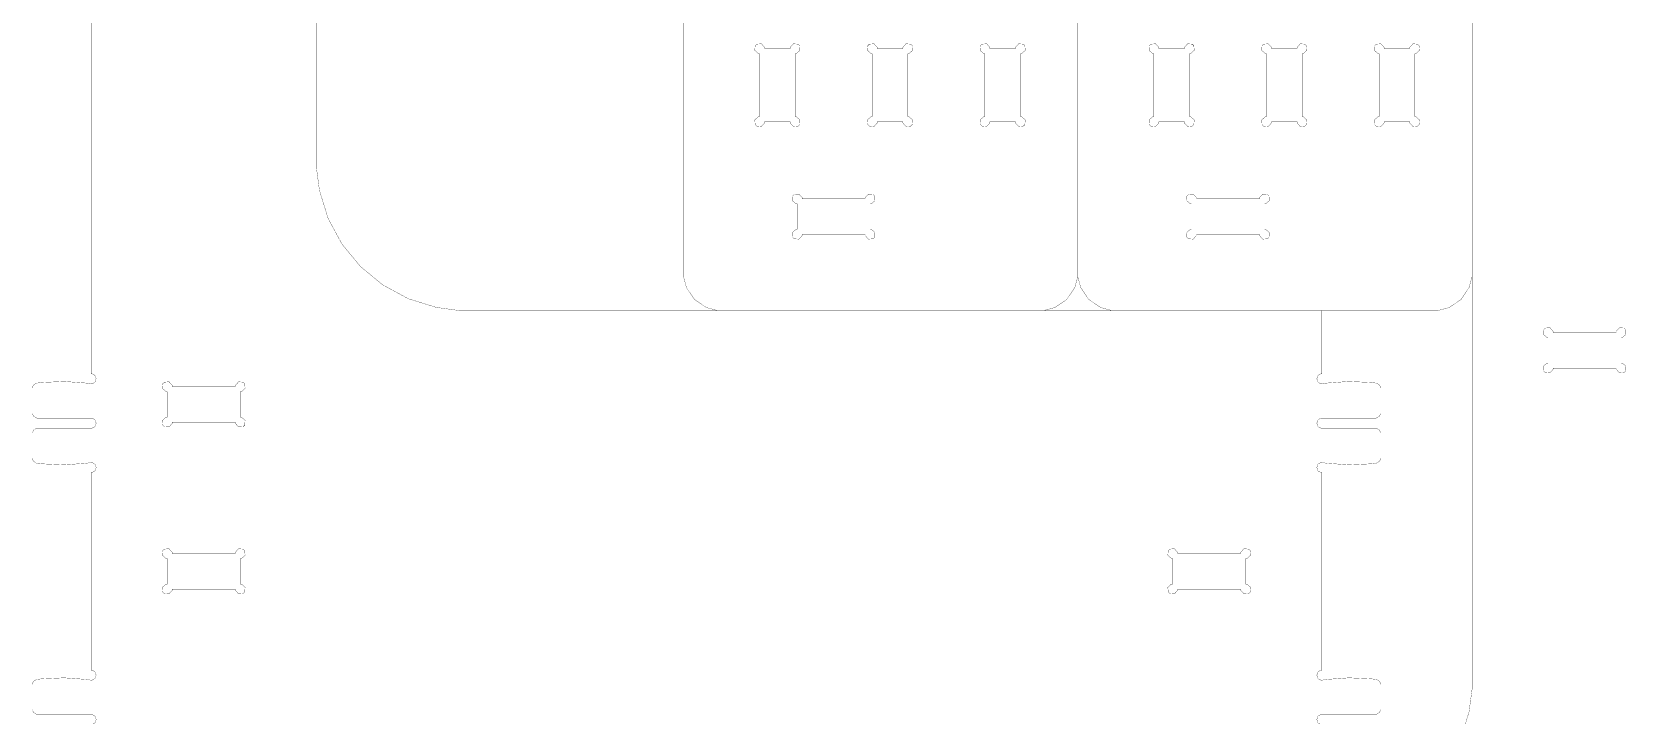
# Model space of a CAD drawing. Extents: x 0.1 to 11.9, y 0.1 to 11.9.
# Drawn here: x 0.07 to 5.37, y 6.04 to 8.31 of the extents above; entities that cross this region are included whole.
import ezdxf

# ---------------------------------------------------------------- set-up
doc = ezdxf.new("R2010")
doc.units = 0
doc.layers.get('0').update_dxf_attribs({"linetype": 'CONTINUOUS'})

msp = doc.modelspace()

# ---------------------------------------------------------------- linework, layer by layer
at = {"color": 1, "const_width": 0.00084}
for points in [[(1.01421, 7.88444), (1.01421, 11.411)], [(4.86117, 6.14811), (4.86117, 9.67464)], [(2.23617, 9.63444), (2.23617, 7.50944)], [(3.54867, 9.63444), (3.54867, 7.50944)], [(0.264214, 8.82389), (0.264214, 7.17378)], [(2.50586, 8.25646), (2.50586, 8.26036), (2.4955, 8.27197), (2.47987, 8.27094), (2.47726, 8.26828), (2.47461, 8.26568), (2.47364, 8.25011), (2.48525, 8.23975), (2.48915, 8.23975)], [(2.48915, 8.02914), (2.48915, 8.23975)], [(2.59147, 8.25646), (2.50586, 8.25646)], [(2.60824, 8.23975), (2.61208, 8.23975), (2.62364, 8.25011), (2.62267, 8.26568), (2.62007, 8.26828), (2.6174, 8.27094), (2.60178, 8.27197), (2.59147, 8.26036), (2.59147, 8.25646)], [(2.60824, 8.02914), (2.60824, 8.23975)], [(2.88086, 8.25646), (2.88086, 8.26036), (2.8705, 8.27197), (2.85487, 8.27094), (2.85226, 8.26828), (2.84961, 8.26568), (2.84864, 8.25011), (2.86025, 8.23975), (2.86415, 8.23975)], [(2.86415, 8.02914), (2.86415, 8.23975)], [(2.96647, 8.25646), (2.88086, 8.25646)], [(2.98324, 8.23975), (2.98708, 8.23975), (2.99864, 8.25011), (2.99767, 8.26568), (2.99507, 8.26828), (2.9924, 8.27094), (2.97678, 8.27197), (2.96647, 8.26036), (2.96647, 8.25646)], [(2.98324, 8.02914), (2.98324, 8.23975)], [(3.25586, 8.25646), (3.25586, 8.26036), (3.2455, 8.27197), (3.22987, 8.27094), (3.22726, 8.26828), (3.22461, 8.26568), (3.22364, 8.25011), (3.23525, 8.23975), (3.23915, 8.23975)], [(3.23915, 8.02914), (3.23915, 8.23975)], [(3.34147, 8.25646), (3.25586, 8.25646)], [(3.35824, 8.23975), (3.36208, 8.23975), (3.37364, 8.25011), (3.37267, 8.26568), (3.37007, 8.26828), (3.3674, 8.27094), (3.35178, 8.27197), (3.34147, 8.26036), (3.34147, 8.25646)], [(3.35824, 8.02914), (3.35824, 8.23975)], [(3.81836, 8.25646), (3.81836, 8.26036), (3.808, 8.27197), (3.79237, 8.27094), (3.78976, 8.26828), (3.78711, 8.26568), (3.78614, 8.25011), (3.79775, 8.23975), (3.80165, 8.23975)], [(3.80165, 8.02914), (3.80165, 8.23975)], [(3.90397, 8.25646), (3.81836, 8.25646)], [(3.92074, 8.23975), (3.92458, 8.23975), (3.93614, 8.25011), (3.93517, 8.26568), (3.93257, 8.26828), (3.9299, 8.27094), (3.91428, 8.27197), (3.90397, 8.26036), (3.90397, 8.25646)], [(3.92074, 8.02914), (3.92074, 8.23975)], [(4.19336, 8.25646), (4.19336, 8.26036), (4.183, 8.27197), (4.16737, 8.27094), (4.16476, 8.26828), (4.16211, 8.26568), (4.16114, 8.25011), (4.17275, 8.23975), (4.17665, 8.23975)], [(4.17665, 8.02914), (4.17665, 8.23975)], [(4.27897, 8.25646), (4.19336, 8.25646)], [(4.29574, 8.23975), (4.29958, 8.23975), (4.31114, 8.25011), (4.31017, 8.26568), (4.30757, 8.26828), (4.3049, 8.27094), (4.28928, 8.27197), (4.27897, 8.26036), (4.27897, 8.25646)], [(4.29574, 8.02914), (4.29574, 8.23975)], [(4.56836, 8.25646), (4.56836, 8.26036), (4.558, 8.27197), (4.54237, 8.27094), (4.53976, 8.26828), (4.53711, 8.26568), (4.53614, 8.25011), (4.54775, 8.23975), (4.55165, 8.23975)], [(4.55165, 8.02914), (4.55165, 8.23975)], [(4.65397, 8.25646), (4.56836, 8.25646)], [(4.67074, 8.23975), (4.67458, 8.23975), (4.68614, 8.25011), (4.68517, 8.26568), (4.68257, 8.26828), (4.6799, 8.27094), (4.66428, 8.27197), (4.65397, 8.26036), (4.65397, 8.25646)], [(4.67074, 8.02914), (4.67074, 8.23975)], [(2.48915, 8.02914), (2.48525, 8.02914), (2.47364, 8.01882), (2.47461, 8.00319), (2.47726, 8.00054), (2.47987, 7.99794), (2.4955, 7.99696), (2.50586, 8.00851), (2.50586, 8.01237)], [(2.59147, 8.01237), (2.59147, 8.00851), (2.60178, 7.99696), (2.6174, 7.99794), (2.62007, 8.00054), (2.62267, 8.00319), (2.62364, 8.01882), (2.61208, 8.02914), (2.60824, 8.02914)], [(2.86415, 8.02914), (2.86025, 8.02914), (2.84864, 8.01882), (2.84961, 8.00319), (2.85226, 8.00054), (2.85487, 7.99794), (2.8705, 7.99696), (2.88086, 8.00851), (2.88086, 8.01237)], [(2.96647, 8.01237), (2.96647, 8.00851), (2.97678, 7.99696), (2.9924, 7.99794), (2.99507, 8.00054), (2.99767, 8.00319), (2.99864, 8.01882), (2.98708, 8.02914), (2.98324, 8.02914)], [(3.23915, 8.02914), (3.23525, 8.02914), (3.22364, 8.01882), (3.22461, 8.00319), (3.22726, 8.00054), (3.22987, 7.99794), (3.2455, 7.99696), (3.25586, 8.00851), (3.25586, 8.01237)], [(3.34147, 8.01237), (3.34147, 8.00851), (3.35178, 7.99696), (3.3674, 7.99794), (3.37007, 8.00054), (3.37267, 8.00319), (3.37364, 8.01882), (3.36208, 8.02914), (3.35824, 8.02914)], [(3.80165, 8.02914), (3.79775, 8.02914), (3.78614, 8.01882), (3.78711, 8.00319), (3.78976, 8.00054), (3.79237, 7.99794), (3.808, 7.99696), (3.81836, 8.00851), (3.81836, 8.01237)], [(3.90397, 8.01237), (3.90397, 8.00851), (3.91428, 7.99696), (3.9299, 7.99794), (3.93257, 8.00054), (3.93517, 8.00319), (3.93614, 8.01882), (3.92458, 8.02914), (3.92074, 8.02914)], [(4.17665, 8.02914), (4.17275, 8.02914), (4.16114, 8.01882), (4.16211, 8.00319), (4.16476, 8.00054), (4.16737, 7.99794), (4.183, 7.99696), (4.19336, 8.00851), (4.19336, 8.01237)], [(4.27897, 8.01237), (4.27897, 8.00851), (4.28928, 7.99696), (4.3049, 7.99794), (4.30757, 8.00054), (4.31017, 8.00319), (4.31114, 8.01882), (4.29958, 8.02914), (4.29574, 8.02914)], [(4.55165, 8.02914), (4.54775, 8.02914), (4.53614, 8.01882), (4.53711, 8.00319), (4.53976, 8.00054), (4.54237, 7.99794), (4.558, 7.99696), (4.56836, 8.00851), (4.56836, 8.01237)], [(4.65397, 8.01237), (4.65397, 8.00851), (4.66428, 7.99696), (4.6799, 7.99794), (4.68257, 8.00054), (4.68517, 8.00319), (4.68614, 8.01882), (4.67458, 8.02914), (4.67074, 8.02914)], [(2.59147, 8.01237), (2.50586, 8.01237)], [(2.96647, 8.01237), (2.88086, 8.01237)], [(3.34147, 8.01237), (3.25586, 8.01237)], [(3.90397, 8.01237), (3.81836, 8.01237)], [(4.27897, 8.01237), (4.19336, 8.01237)], [(4.65397, 8.01237), (4.56836, 8.01237)], [(1.01421, 7.88444), (1.01421, 7.85926), (1.02436, 7.78369), (1.05349, 7.68983), (1.09956, 7.60493), (1.16064, 7.53093), (1.23465, 7.46983), (1.31955, 7.42378), (1.41342, 7.39464), (1.48899, 7.38444), (1.51421, 7.38444)], [(2.63086, 7.75646), (2.63086, 7.76036), (2.6205, 7.77197), (2.60487, 7.77094), (2.60226, 7.76828), (2.59961, 7.76568), (2.59864, 7.75011), (2.61025, 7.73975), (2.61415, 7.73975)], [(2.84147, 7.75646), (2.63086, 7.75646)], [(2.85824, 7.73975), (2.86208, 7.73975), (2.87364, 7.75011), (2.87267, 7.76568), (2.87007, 7.76828), (2.8674, 7.77094), (2.85178, 7.77197), (2.84147, 7.76036), (2.84147, 7.75646)], [(3.94336, 7.75646), (3.94336, 7.76036), (3.933, 7.77197), (3.91737, 7.77094), (3.91476, 7.76828), (3.91211, 7.76568), (3.91114, 7.75011), (3.92275, 7.73975), (3.92665, 7.73975)], [(4.15397, 7.75646), (3.94336, 7.75646)], [(4.17074, 7.73975), (4.17458, 7.73975), (4.18614, 7.75011), (4.18517, 7.76568), (4.18257, 7.76828), (4.1799, 7.77094), (4.16428, 7.77197), (4.15397, 7.76036), (4.15397, 7.75646)], [(2.61415, 7.73975), (2.61415, 7.65414)], [(2.85824, 7.73975), (2.85824, 7.65414)], [(3.92665, 7.73975), (3.92665, 7.65414)], [(4.17074, 7.73975), (4.17074, 7.65414)], [(2.61415, 7.65414), (2.61025, 7.65414), (2.59864, 7.64382), (2.59961, 7.62819), (2.60226, 7.62554), (2.60487, 7.62294), (2.6205, 7.62196), (2.63086, 7.63351), (2.63086, 7.63737)], [(2.84147, 7.63737), (2.84147, 7.63351), (2.85178, 7.62196), (2.8674, 7.62294), (2.87007, 7.62554), (2.87267, 7.62819), (2.87364, 7.64382), (2.86208, 7.65414), (2.85824, 7.65414)], [(3.92665, 7.65414), (3.92275, 7.65414), (3.91114, 7.64382), (3.91211, 7.62819), (3.91476, 7.62554), (3.91737, 7.62294), (3.933, 7.62196), (3.94336, 7.63351), (3.94336, 7.63737)], [(4.15397, 7.63737), (4.15397, 7.63351), (4.16428, 7.62196), (4.1799, 7.62294), (4.18257, 7.62554), (4.18517, 7.62819), (4.18614, 7.64382), (4.17458, 7.65414), (4.17074, 7.65414)], [(2.84147, 7.63737), (2.63086, 7.63737)], [(4.15397, 7.63737), (3.94336, 7.63737)], [(2.23617, 7.50944), (2.23617, 7.49729), (2.24599, 7.46078), (2.27279, 7.42106), (2.3125, 7.39426), (2.34896, 7.38444), (2.36117, 7.38444)], [(3.42367, 7.38444), (3.43582, 7.38444), (3.47233, 7.39426), (3.51204, 7.42106), (3.53885, 7.46078), (3.54867, 7.49729), (3.54867, 7.50944)], [(3.54867, 7.50944), (3.54867, 7.49729), (3.55849, 7.46078), (3.58529, 7.42106), (3.625, 7.39426), (3.66146, 7.38444), (3.67367, 7.38444)], [(4.73617, 7.38444), (4.74832, 7.38444), (4.78483, 7.39426), (4.82454, 7.42106), (4.85135, 7.46078), (4.86117, 7.49729), (4.86117, 7.50944)], [(4.36117, 7.38444), (1.51421, 7.38444)], [(4.36117, 7.38444), (4.36117, 7.17378)], [(4.36117, 7.38444), (4.73617, 7.38444)], [(5.11415, 7.29476), (5.11025, 7.29476), (5.09864, 7.30512), (5.09961, 7.32069), (5.10226, 7.32329), (5.10487, 7.32596), (5.1205, 7.32699), (5.13086, 7.31537), (5.13086, 7.31147)], [(5.34147, 7.31147), (5.34147, 7.31537), (5.35178, 7.32699), (5.3674, 7.32596), (5.37007, 7.32329), (5.37267, 7.32069), (5.37364, 7.30512), (5.36208, 7.29476), (5.35824, 7.29476)], [(5.11415, 7.2091), (5.11415, 7.29476)], [(5.13086, 7.31147), (5.34147, 7.31147)], [(5.35824, 7.2091), (5.35824, 7.29476)], [(0.264214, 7.14035), (0.267307, 7.14035), (0.276747, 7.14561), (0.280925, 7.15707), (0.276747, 7.16857), (0.267307, 7.17378), (0.264214, 7.17378)], [(4.36117, 7.17378), (4.35801, 7.17378), (4.34858, 7.16857), (4.3444, 7.15707), (4.34858, 7.14561), (4.35801, 7.14035), (4.36117, 7.14035)], [(5.13086, 7.19239), (5.13086, 7.18853), (5.1205, 7.17697), (5.10487, 7.17796), (5.10226, 7.18056), (5.09961, 7.18321), (5.09864, 7.19879), (5.11025, 7.2091), (5.11415, 7.2091)], [(5.13086, 7.19239), (5.34147, 7.19239)], [(5.35824, 7.2091), (5.36208, 7.2091), (5.37364, 7.19879), (5.37267, 7.18321), (5.37007, 7.18056), (5.3674, 7.17796), (5.35178, 7.17697), (5.34147, 7.18853), (5.34147, 7.19239)], [(0.084473, 7.14285), (0.082031, 7.14253), (0.072266, 7.13633), (0.067383, 7.12657), (0.067383, 7.12332)], [(0.067383, 7.12332), (0.067383, 7.04585)], [(0.264214, 7.14035), (0.249349, 7.14274), (0.174425, 7.14817), (0.099392, 7.14486), (0.084473, 7.14285)], [(0.533908, 7.13146), (0.533908, 7.13536), (0.523546, 7.14697), (0.507975, 7.14594), (0.505371, 7.14328), (0.502713, 7.14068), (0.501682, 7.12511), (0.513292, 7.11475), (0.517199, 7.11475)], [(0.517199, 7.02914), (0.517199, 7.11475)], [(0.744521, 7.13146), (0.533908, 7.13146)], [(0.761285, 7.11475), (0.765136, 7.11475), (0.776693, 7.12511), (0.775717, 7.14068), (0.773113, 7.14328), (0.770454, 7.14594), (0.754829, 7.14697), (0.744521, 7.13536), (0.744521, 7.13146)], [(0.761285, 7.02914), (0.761285, 7.11475)], [(4.5409, 7.14285), (4.52599, 7.14486), (4.45096, 7.14817), (4.37603, 7.14274), (4.36117, 7.14035)], [(4.558, 7.12332), (4.558, 7.12657), (4.55311, 7.13633), (4.54335, 7.14253), (4.5409, 7.14285)], [(4.558, 7.12332), (4.558, 7.04585)], [(0.067383, 7.04585), (0.067383, 7.04237), (0.073134, 7.03196), (0.08355, 7.02615), (0.087077, 7.02615)], [(0.087077, 7.02615), (0.264214, 7.02615)], [(0.264214, 6.99268), (0.267307, 6.99268), (0.276747, 6.99794), (0.280925, 7.00944), (0.276747, 7.02094), (0.267307, 7.02615), (0.264214, 7.02615)], [(0.517199, 7.02914), (0.513292, 7.02914), (0.501682, 7.01882), (0.502713, 7.00319), (0.505371, 7.00054), (0.507975, 6.99794), (0.523546, 6.99696), (0.533908, 7.00851), (0.533908, 7.01237)], [(0.744521, 7.01237), (0.533908, 7.01237)], [(0.744521, 7.01237), (0.744521, 7.00851), (0.754829, 6.99696), (0.770454, 6.99794), (0.773113, 7.00054), (0.775717, 7.00319), (0.776693, 7.01882), (0.765136, 7.02914), (0.761285, 7.02914)], [(4.36117, 7.02615), (4.35801, 7.02615), (4.34858, 7.02094), (4.3444, 7.00944), (4.34858, 6.99794), (4.35801, 6.99268), (4.36117, 6.99268)], [(4.53836, 7.02615), (4.36117, 7.02615)], [(4.53836, 7.02615), (4.54183, 7.02615), (4.55225, 7.03196), (4.558, 7.04237), (4.558, 7.04585)], [(0.087077, 6.99268), (0.08355, 6.99268), (0.073134, 6.98693), (0.067383, 6.97651), (0.067383, 6.97304)], [(0.067383, 6.89551), (0.067383, 6.97304)], [(0.087077, 6.99268), (0.264214, 6.99268)], [(4.53836, 6.99268), (4.36117, 6.99268)], [(4.558, 6.97304), (4.558, 6.97651), (4.55225, 6.98693), (4.54183, 6.99268), (4.53836, 6.99268)], [(4.558, 6.89551), (4.558, 6.97304)], [(0.067383, 6.89551), (0.067383, 6.89231), (0.072266, 6.8826), (0.082031, 6.87636), (0.084473, 6.87603)], [(0.084473, 6.87603), (0.099392, 6.87408), (0.174425, 6.87071), (0.249349, 6.87614), (0.264214, 6.87853)], [(0.264214, 6.84506), (0.267307, 6.84506), (0.276747, 6.85032), (0.280925, 6.86182), (0.276747, 6.87332), (0.267307, 6.87853), (0.264214, 6.87853)], [(4.36117, 6.87853), (4.35801, 6.87853), (4.34858, 6.87332), (4.3444, 6.86182), (4.34858, 6.85032), (4.35801, 6.84506), (4.36117, 6.84506)], [(4.36117, 6.87853), (4.37603, 6.87614), (4.45096, 6.87071), (4.52599, 6.87408), (4.5409, 6.87603)], [(4.5409, 6.87603), (4.54335, 6.87636), (4.55311, 6.8826), (4.558, 6.89231), (4.558, 6.89551)], [(0.264214, 6.84506), (0.264214, 6.18744)], [(4.36117, 6.84506), (4.36117, 6.18744)], [(0.533908, 6.57579), (0.533908, 6.57969), (0.523546, 6.59131), (0.507975, 6.59028), (0.505371, 6.58762), (0.502713, 6.58501), (0.501682, 6.56944), (0.513292, 6.55908), (0.517199, 6.55908)], [(0.761285, 6.55908), (0.765136, 6.55908), (0.776693, 6.56944), (0.775717, 6.58501), (0.773113, 6.58762), (0.770454, 6.59028), (0.754829, 6.59131), (0.744521, 6.57969), (0.744521, 6.57579)], [(3.88086, 6.57579), (3.88086, 6.57969), (3.8705, 6.59131), (3.85487, 6.59028), (3.85226, 6.58762), (3.84961, 6.58501), (3.84864, 6.56944), (3.86025, 6.55908), (3.86415, 6.55908)], [(4.10824, 6.55908), (4.11208, 6.55908), (4.12364, 6.56944), (4.12267, 6.58501), (4.12007, 6.58762), (4.1174, 6.59028), (4.10178, 6.59131), (4.09147, 6.57969), (4.09147, 6.57579)], [(0.517199, 6.55908), (0.517199, 6.47347)], [(0.744521, 6.57579), (0.533908, 6.57579)], [(0.761285, 6.55908), (0.761285, 6.47347)], [(3.86415, 6.55908), (3.86415, 6.47347)], [(4.09147, 6.57579), (3.88086, 6.57579)], [(4.10824, 6.55908), (4.10824, 6.47347)], [(0.517199, 6.47347), (0.513292, 6.47347), (0.501682, 6.46317), (0.502713, 6.44754), (0.505371, 6.44488), (0.507975, 6.44228), (0.523546, 6.44129), (0.533908, 6.45285), (0.533908, 6.45671)], [(0.744521, 6.45671), (0.533908, 6.45671)], [(0.744521, 6.45671), (0.744521, 6.45285), (0.754829, 6.44129), (0.770454, 6.44228), (0.773113, 6.44488), (0.775717, 6.44754), (0.776693, 6.46317), (0.765136, 6.47347), (0.761285, 6.47347)], [(3.86415, 6.47347), (3.86025, 6.47347), (3.84864, 6.46317), (3.84961, 6.44754), (3.85226, 6.44488), (3.85487, 6.44228), (3.8705, 6.44129), (3.88086, 6.45285), (3.88086, 6.45671)], [(4.09147, 6.45671), (3.88086, 6.45671)], [(4.09147, 6.45671), (4.09147, 6.45285), (4.10178, 6.44129), (4.1174, 6.44228), (4.12007, 6.44488), (4.12267, 6.44754), (4.12364, 6.46317), (4.11208, 6.47347), (4.10824, 6.47347)], [(0.084473, 6.15653), (0.082031, 6.15619), (0.072266, 6.15001), (0.067383, 6.14025), (0.067383, 6.13699)], [(0.264214, 6.15397), (0.249349, 6.15642), (0.174425, 6.16183), (0.099392, 6.15853), (0.084473, 6.15653)], [(0.264214, 6.15397), (0.267307, 6.15397), (0.276747, 6.15924), (0.280925, 6.17074), (0.276747, 6.18224), (0.267307, 6.18744), (0.264214, 6.18744)], [(4.36117, 6.18744), (4.35801, 6.18744), (4.34858, 6.18224), (4.3444, 6.17074), (4.34858, 6.15924), (4.35801, 6.15397), (4.36117, 6.15397)], [(4.5409, 6.15653), (4.52599, 6.15853), (4.45096, 6.16183), (4.37603, 6.15642), (4.36117, 6.15397)], [(4.558, 6.13699), (4.558, 6.14025), (4.55311, 6.15001), (4.54335, 6.15619), (4.5409, 6.15653)], [(0.067383, 6.13699), (0.067383, 6.05951)], [(4.86117, 6.14811), (4.86117, 6.12294), (4.85097, 6.04736), (4.82183, 5.9535), (4.77576, 5.8686), (4.71468, 5.7946), (4.64068, 5.73351), (4.55578, 5.68744), (4.46192, 5.65831), (4.38633, 5.64811), (4.36117, 5.64811)], [(4.558, 6.13699), (4.558, 6.05951)], [(0.067383, 6.05951), (0.067383, 6.05604), (0.073134, 6.04563), (0.08355, 6.03982), (0.087077, 6.03982)], [(4.53836, 6.03982), (4.54183, 6.03982), (4.55225, 6.04563), (4.558, 6.05604), (4.558, 6.05951)], [(0.087077, 6.03982), (0.264214, 6.03982)], [(0.264214, 6.00635), (0.267307, 6.00635), (0.276747, 6.01161), (0.280925, 6.02311), (0.276747, 6.03461), (0.267307, 6.03982), (0.264214, 6.03982)], [(4.36117, 6.03982), (4.35801, 6.03982), (4.34858, 6.03461), (4.3444, 6.02311), (4.34858, 6.01161), (4.35801, 6.00635), (4.36117, 6.00635)], [(4.53836, 6.03982), (4.36117, 6.03982)]]:
    msp.add_lwpolyline(points, dxfattribs=at)

doc.saveas('drawing.dxf')
